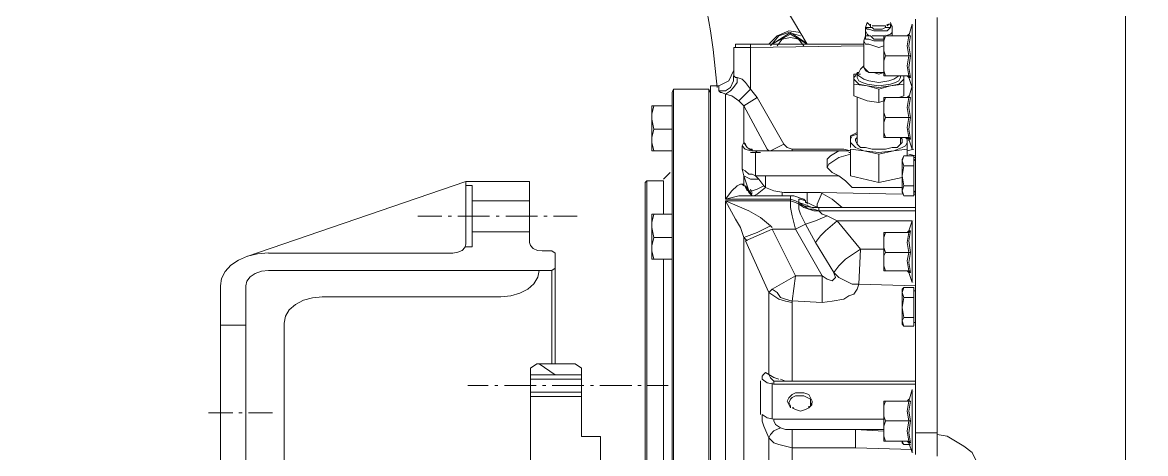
# Model space of a CAD drawing. Header units: inches. Extents: x 23291 to 181956, y 9161 to 51408.
# Drawn here: x 112780.4 to 113250.9, y 36886.9 to 37067.5 of the extents above; entities that cross this region are included whole.
import ezdxf

# ---------------------------------------------------------------- set-up
doc = ezdxf.new("R2010")
doc.units = ezdxf.units.IN
doc.header["$MEASUREMENT"] = 0
doc.layers.add('1', color=3, linetype='Continuous')
doc.layers.add('Dim', color=6, linetype='Continuous', lineweight=13)

# ---------------------------------------------------------------- blocks, each defined once
blk = doc.blocks.new('5')
at = {"layer": '1', "lineweight": 9}
for p, q in [((225.30146, -21.68629), (225.28114, -21.65199)), ((225.28114, -21.65199), (225.30146, -21.68629)), ((225.42276, -21.66851), (225.42276, -21.9822)), ((225.34273, -21.8425), (225.34273, -21.67675)), ((225.351, -21.84313), (225.351, -21.67611)), ((225.29511, -21.68184), (225.28812, -21.68629)), ((225.29448, -21.68121), (225.29004, -21.6831)), ((225.29448, -21.68183), (225.29067, -21.68309)), ((225.29892, -21.68184), (225.29448, -21.68121)), ((225.29892, -21.68309), (225.29448, -21.68183)), ((225.30082, -21.68563), (225.29511, -21.68184)), ((225.29511, -21.68245), (225.29511, -21.68184)), ((225.32433, -21.68246), (225.32368, -21.68122)), ((225.32432, -21.67802), (225.32369, -21.67992)), ((225.32369, -21.67992), (225.32369, -21.6812)), ((225.32432, -21.68056), (225.32369, -21.67992)), ((225.32369, -21.67992), (225.32561, -21.67992)), ((225.32369, -21.6812), (225.32369, -21.6831)), ((225.32495, -21.68056), (225.32432, -21.68056)), ((225.32495, -21.67865), (225.32433, -21.67802)), ((225.3256, -21.67931), (225.32495, -21.67865)), ((225.32686, -21.68121), (225.32495, -21.68056)), ((225.3256, -21.67931), (225.3256, -21.67866)), ((225.3256, -21.67992), (225.3256, -21.67931)), ((225.32622, -21.67992), (225.3256, -21.67992)), ((225.32685, -21.68056), (225.32622, -21.67992)), ((225.32623, -21.67931), (225.32877, -21.67931)), ((225.32623, -21.67931), (225.32623, -21.67931)), ((225.32623, -21.67931), (225.32623, -21.67931)), ((225.32877, -21.68056), (225.32685, -21.68056)), ((225.33005, -21.68121), (225.32686, -21.68121)), ((225.32877, -21.67931), (225.33131, -21.67931)), ((225.33004, -21.68056), (225.32877, -21.68056)), ((225.33131, -21.67992), (225.33004, -21.68056)), ((225.33195, -21.68121), (225.33005, -21.68121)), ((225.33131, -21.67931), (225.33131, -21.67992)), ((225.33131, -21.67931), (225.33131, -21.67931)), ((225.33131, -21.67931), (225.33131, -21.67931)), ((225.33131, -21.67992), (225.33323, -21.67992)), ((225.33195, -21.67931), (225.33195, -21.67865)), ((225.33195, -21.67931), (225.33257, -21.67866)), ((225.33322, -21.67992), (225.33195, -21.68121)), ((225.33257, -21.67866), (225.33322, -21.67866)), ((225.33321, -21.68245), (225.33384, -21.68184)), ((225.33322, -21.67802), (225.33385, -21.67992)), ((225.33322, -21.67866), (225.33322, -21.67992)), ((225.33384, -21.67931), (225.33384, -21.67992)), ((225.33384, -21.67992), (225.33384, -21.68121)), ((225.33384, -21.68121), (225.33384, -21.68121)), ((225.33384, -21.68121), (225.33384, -21.68309)), ((225.33384, -21.68184), (225.33384, -21.6831)), ((225.34019, -21.68309), (225.34146, -21.67867)), ((225.34146, -21.67867), (225.34019, -21.68309)), ((225.34147, -21.67866), (225.34147, -21.72628)), ((225.34211, -21.67931), (225.34211, -21.67931)), ((225.42276, -21.9822), (225.42276, -21.67801)), ((225.29004, -21.6831), (225.28685, -21.68629)), ((225.29067, -21.68309), (225.2875, -21.68691)), ((225.28812, -21.68629), (225.29511, -21.68245)), ((225.29193, -21.68438), (225.29003, -21.68691)), ((225.29511, -21.68375), (225.29193, -21.68438)), ((225.29511, -21.68246), (225.30147, -21.68629)), ((225.29826, -21.68438), (225.29511, -21.68375)), ((225.30018, -21.68691), (225.29826, -21.68438)), ((225.32369, -21.6831), (225.32305, -21.68502)), ((225.32305, -21.68501), (225.32305, -21.69515)), ((225.32305, -21.68501), (225.32305, -21.68501)), ((225.3237, -21.68628), (225.32305, -21.68502)), ((225.32369, -21.68309), (225.32561, -21.68309)), ((225.3237, -21.68438), (225.3237, -21.68309)), ((225.32495, -21.68438), (225.3237, -21.68438)), ((225.32495, -21.68628), (225.3237, -21.68628)), ((225.32495, -21.68309), (225.32433, -21.68246)), ((225.3256, -21.68309), (225.32495, -21.68309)), ((225.32685, -21.68501), (225.32495, -21.68438)), ((225.32685, -21.68691), (225.32495, -21.68628)), ((225.3256, -21.68309), (225.3256, -21.68309)), ((225.32622, -21.68375), (225.3256, -21.68309)), ((225.32622, -21.68309), (225.32877, -21.68309)), ((225.32685, -21.68438), (225.32622, -21.68375)), ((225.32623, -21.68309), (225.32623, -21.68309)), ((225.32623, -21.68309), (225.32623, -21.68309)), ((225.32814, -21.68438), (225.32685, -21.68438)), ((225.33068, -21.68501), (225.32685, -21.68501)), ((225.33068, -21.68438), (225.32814, -21.68438)), ((225.32877, -21.68309), (225.33068, -21.68309)), ((225.33131, -21.68309), (225.33068, -21.68309)), ((225.33068, -21.68309), (225.33131, -21.68309)), ((225.33068, -21.69836), (225.33068, -21.6831)), ((225.33069, -21.685), (225.33131, -21.6831)), ((225.33069, -21.68692), (225.33069, -21.685)), ((225.33131, -21.68246), (225.33131, -21.68246)), ((225.33131, -21.68309), (225.33131, -21.68309)), ((225.34019, -21.68309), (225.33131, -21.68309)), ((225.33131, -21.68309), (225.33131, -21.68309)), ((225.33132, -21.6831), (225.33321, -21.68245)), ((225.33384, -21.68309), (225.33384, -21.68309)), ((225.33384, -21.68309), (225.33384, -21.68309)), ((225.33956, -21.68309), (225.34019, -21.68246)), ((225.33957, -21.68691), (225.34019, -21.68309)), ((225.34084, -21.68309), (225.34019, -21.68309)), ((225.34019, -21.68309), (225.34084, -21.68309)), ((225.34084, -21.68309), (225.34019, -21.68691)), ((225.27987, -21.68754), (225.27351, -21.68754)), ((225.27351, -21.69836), (225.27351, -21.68754)), ((225.27415, -21.68755), (225.27415, -21.68629)), ((225.27415, -21.68629), (225.32306, -21.68629)), ((225.32305, -21.68691), (225.27986, -21.68755)), ((225.27987, -21.68629), (225.27987, -21.68755)), ((225.27987, -21.70341), (225.27987, -21.68754)), ((225.28812, -21.68629), (225.28812, -21.68629)), ((225.28812, -21.68629), (225.28812, -21.68629)), ((225.28812, -21.68629), (225.28812, -21.68629)), ((225.32877, -21.68755), (225.32685, -21.68691)), ((225.33068, -21.68691), (225.32877, -21.68755)), ((225.33069, -21.68881), (225.33069, -21.68692)), ((225.33131, -21.69071), (225.33069, -21.68881)), ((225.34019, -21.6907), (225.33957, -21.68691)), ((225.34019, -21.68691), (225.34084, -21.6907)), ((225.32178, -21.69583), (225.32305, -21.69454)), ((225.32305, -21.69454), (225.32305, -21.69515)), ((225.33068, -21.69262), (225.33131, -21.6907)), ((225.33068, -21.69454), (225.33068, -21.69262)), ((225.33069, -21.69644), (225.33069, -21.69454)), ((225.34019, -21.69071), (225.33131, -21.69071)), ((225.33957, -21.69455), (225.34019, -21.69071)), ((225.34019, -21.69836), (225.33957, -21.69455)), ((225.3402, -21.69516), (225.34084, -21.69071)), ((225.34084, -21.69071), (225.3402, -21.69071)), ((225.27161, -21.70024), (225.2735, -21.69645)), ((225.2735, -21.69836), (225.2735, -21.70024)), ((225.27415, -21.69897), (225.27351, -21.69836)), ((225.27478, -21.69897), (225.27415, -21.69897)), ((225.27669, -21.69962), (225.27478, -21.69897)), ((225.27479, -21.70088), (225.27479, -21.69898)), ((225.31925, -21.70598), (225.31925, -21.69771)), ((225.32051, -21.69771), (225.31925, -21.69771)), ((225.31925, -21.69898), (225.31987, -21.69837)), ((225.31925, -21.69961), (225.31925, -21.69897)), ((225.31987, -21.69837), (225.3205, -21.69708)), ((225.3205, -21.69771), (225.32114, -21.69707)), ((225.32114, -21.69707), (225.3205, -21.69707)), ((225.3205, -21.69708), (225.32114, -21.69708)), ((225.32115, -21.69836), (225.3205, -21.69771)), ((225.32115, -21.69708), (225.32051, -21.69771)), ((225.32051, -21.69771), (225.32051, -21.69898)), ((225.32051, -21.69898), (225.32115, -21.70024)), ((225.32114, -21.69707), (225.32178, -21.69583)), ((225.32178, -21.69771), (225.32114, -21.69771)), ((225.32114, -21.69771), (225.32114, -21.69771)), ((225.32114, -21.69836), (225.32114, -21.69836)), ((225.32305, -21.69962), (225.32115, -21.69836)), ((225.32305, -21.69515), (225.3237, -21.69644)), ((225.3237, -21.69581), (225.32305, -21.69515)), ((225.32495, -21.69707), (225.3237, -21.69581)), ((225.3237, -21.69644), (225.32495, -21.69707)), ((225.32495, -21.69707), (225.32685, -21.69707)), ((225.32685, -21.69707), (225.32495, -21.69707)), ((225.32685, -21.69707), (225.32877, -21.69771)), ((225.33068, -21.69707), (225.32685, -21.69707)), ((225.32877, -21.69771), (225.33068, -21.69707)), ((225.33131, -21.69836), (225.33068, -21.69836)), ((225.33131, -21.69836), (225.33069, -21.69644)), ((225.34019, -21.69836), (225.33131, -21.69836)), ((225.33639, -21.69836), (225.33447, -21.69962)), ((225.33639, -21.69836), (225.33639, -21.69836)), ((225.33639, -21.70024), (225.33702, -21.69898)), ((225.33703, -21.69836), (225.33703, -21.69897)), ((225.33828, -21.69897), (225.33828, -21.69836)), ((225.33828, -21.69836), (225.33828, -21.70597)), ((225.33828, -21.69898), (225.33828, -21.69961)), ((225.34019, -21.69898), (225.33957, -21.69837)), ((225.34019, -21.69898), (225.34146, -21.70279)), ((225.34146, -21.70279), (225.34019, -21.69898)), ((225.34084, -21.69897), (225.3402, -21.69516)), ((225.34084, -21.69898), (225.3402, -21.69837)), ((225.3402, -21.69897), (225.34084, -21.69897)), ((225.26462, -21.70216), (225.26781, -21.70216)), ((225.26463, -22.14859), (225.26463, -21.70215)), ((225.26781, -21.70216), (225.27161, -21.70024)), ((225.26781, -21.70216), (225.26781, -21.70408)), ((225.27225, -21.70279), (225.27035, -21.70407)), ((225.2735, -21.70024), (225.27225, -21.70279)), ((225.27226, -21.70406), (225.2735, -21.7028)), ((225.2735, -21.7028), (225.27479, -21.70088)), ((225.27795, -21.70089), (225.27669, -21.69962)), ((225.27986, -21.70342), (225.27795, -21.70089)), ((225.31988, -21.70024), (225.31925, -21.69961)), ((225.32432, -21.70216), (225.31925, -21.70153)), ((225.32115, -21.70153), (225.31988, -21.70024)), ((225.32115, -21.70024), (225.32242, -21.70087)), ((225.32432, -21.70216), (225.32115, -21.70153)), ((225.32242, -21.70087), (225.32432, -21.70153)), ((225.32494, -21.70024), (225.32305, -21.69962)), ((225.32432, -21.70153), (225.32878, -21.70216)), ((225.32878, -21.70279), (225.32432, -21.70216)), ((225.32878, -21.70342), (225.32432, -21.70216)), ((225.32878, -21.70089), (225.32494, -21.70024)), ((225.33322, -21.70215), (225.32877, -21.70341)), ((225.33257, -21.70024), (225.32878, -21.70089)), ((225.32878, -21.70216), (225.33322, -21.70153)), ((225.33322, -21.70216), (225.32878, -21.70279)), ((225.33447, -21.69962), (225.33257, -21.70024)), ((225.33322, -21.70153), (225.33512, -21.70087)), ((225.33828, -21.70153), (225.33322, -21.70216)), ((225.33639, -21.70153), (225.33322, -21.70216)), ((225.33512, -21.70087), (225.33639, -21.70024)), ((225.33768, -21.70024), (225.33639, -21.70153)), ((225.33828, -21.69961), (225.33768, -21.70024)), ((225.34019, -21.7066), (225.34146, -21.70216)), ((225.34146, -21.70216), (225.34019, -21.7066)), ((225.34211, -21.7028), (225.34211, -21.7028)), ((225.25002, -21.7047), (225.25065, -21.70341)), ((225.25002, -21.70471), (225.25002, -22.34858)), ((225.25064, -21.70342), (225.25064, -22.29969)), ((225.26399, -21.70341), (225.25065, -21.70341)), ((225.25065, -21.70341), (225.26399, -21.70341)), ((225.26463, -21.7047), (225.26398, -21.70341)), ((225.26399, -21.70341), (225.26399, -21.71231)), ((225.27035, -21.70407), (225.26781, -21.70407)), ((225.26781, -21.70407), (225.26844, -21.7047)), ((225.26844, -21.7047), (225.26906, -21.7047)), ((225.26906, -21.7047), (225.27035, -21.70534)), ((225.27035, -21.70533), (225.27226, -21.70406)), ((225.27287, -21.70598), (225.27035, -21.70533)), ((225.27035, -21.70533), (225.27035, -21.74534)), ((225.27541, -21.70788), (225.27287, -21.70598)), ((225.27541, -21.70788), (225.27987, -21.70341)), ((225.27733, -21.70977), (225.2824, -21.70661)), ((225.2824, -21.7066), (225.27986, -21.70342)), ((225.29257, -21.72437), (225.2824, -21.7066)), ((225.32431, -21.70787), (225.31925, -21.70598)), ((225.32051, -21.72437), (225.32051, -21.7066)), ((225.32877, -21.70341), (225.32877, -21.70852)), ((225.33068, -21.72184), (225.33068, -21.7066)), ((225.33131, -21.7066), (225.33068, -21.7066)), ((225.33069, -21.70852), (225.33131, -21.7066)), ((225.34019, -21.7066), (225.33131, -21.7066)), ((225.33828, -21.70598), (225.33639, -21.70661)), ((225.33703, -21.7066), (225.33703, -21.7066)), ((225.33956, -21.7066), (225.34019, -21.70597)), ((225.33957, -21.71042), (225.34019, -21.7066)), ((225.34084, -21.7066), (225.34019, -21.7066)), ((225.34019, -21.7066), (225.34084, -21.7066)), ((225.34084, -21.7066), (225.34019, -21.71042)), ((225.24239, -21.72693), (225.24239, -21.70977)), ((225.25002, -21.70977), (225.24239, -21.70977)), ((225.24239, -21.71296), (225.24304, -21.70977)), ((225.27733, -21.70978), (225.27541, -21.70788)), ((225.28621, -21.72628), (225.27733, -21.70977)), ((225.27733, -21.70977), (225.27733, -21.72373)), ((225.32877, -21.70851), (225.32431, -21.70787)), ((225.33068, -21.70788), (225.32877, -21.70851)), ((225.33069, -21.71042), (225.33069, -21.70852)), ((225.33069, -21.71231), (225.33069, -21.71042)), ((225.34019, -21.71423), (225.33957, -21.71042)), ((225.34019, -21.71042), (225.34084, -21.71423)), ((225.24304, -21.71866), (225.24239, -21.71486)), ((225.26399, -21.71866), (225.26399, -21.71231)), ((225.33068, -21.71613), (225.33131, -21.71423)), ((225.33068, -21.71803), (225.33068, -21.71613)), ((225.33131, -21.71423), (225.33069, -21.71231)), ((225.34019, -21.71423), (225.33131, -21.71423)), ((225.33957, -21.71803), (225.34019, -21.71423)), ((225.3402, -21.71866), (225.34084, -21.71423)), ((225.34084, -21.71423), (225.3402, -21.71423)), ((225.24239, -21.72184), (225.24304, -21.71866)), ((225.25002, -21.71866), (225.24304, -21.71866)), ((225.26399, -22.14859), (225.26399, -21.71866)), ((225.32051, -21.71993), (225.31797, -21.7212)), ((225.33069, -21.71994), (225.33069, -21.71802)), ((225.33131, -21.72184), (225.33069, -21.71994)), ((225.34019, -21.72184), (225.33957, -21.71803)), ((225.34084, -21.72247), (225.3402, -21.71866)), ((225.24304, -21.72693), (225.2424, -21.72373)), ((225.27733, -21.72373), (225.27668, -21.72502)), ((225.27795, -21.72437), (225.27732, -21.72373)), ((225.2786, -21.72565), (225.27733, -21.72373)), ((225.27859, -21.72565), (225.27795, -21.72437)), ((225.2875, -21.72693), (225.29258, -21.72436)), ((225.29383, -21.72566), (225.29257, -21.72437)), ((225.31861, -21.72119), (225.31796, -21.72248)), ((225.31796, -21.72248), (225.31796, -21.72311)), ((225.31796, -21.72311), (225.31796, -21.72372)), ((225.31796, -21.72372), (225.31861, -21.72438)), ((225.31797, -21.7212), (225.31797, -21.72373)), ((225.31797, -21.72311), (225.31797, -21.72566)), ((225.32051, -21.72058), (225.31861, -21.72119)), ((225.31861, -21.72438), (225.31988, -21.72566)), ((225.31988, -21.72248), (225.3205, -21.72183)), ((225.31988, -21.72311), (225.31988, -21.72248)), ((225.31988, -21.72311), (225.32051, -21.72437)), ((225.32051, -21.72437), (225.32051, -21.72437)), ((225.32051, -21.72437), (225.32115, -21.725)), ((225.32179, -21.72566), (225.32052, -21.72437)), ((225.33131, -21.72184), (225.33068, -21.72184)), ((225.34019, -21.72184), (225.33131, -21.72184)), ((225.33703, -21.72437), (225.33575, -21.72566)), ((225.33639, -21.72501), (225.33703, -21.72438)), ((225.33767, -21.72247), (225.33703, -21.72184)), ((225.33703, -21.72184), (225.33703, -21.72437)), ((225.33767, -21.72372), (225.33703, -21.72438)), ((225.33703, -21.72437), (225.33703, -21.72437)), ((225.33767, -21.72312), (225.33767, -21.72247)), ((225.33767, -21.72311), (225.33767, -21.72372)), ((225.33956, -21.72248), (225.33893, -21.72185)), ((225.33893, -21.72501), (225.33956, -21.72372)), ((225.33956, -21.72184), (225.33956, -21.72184)), ((225.33956, -21.72311), (225.33956, -21.72248)), ((225.33956, -21.72566), (225.33956, -21.72311)), ((225.33956, -21.72311), (225.33956, -21.72883)), ((225.33956, -21.72311), (225.33956, -21.72311)), ((225.33956, -21.72372), (225.33956, -21.72311)), ((225.34019, -21.72248), (225.33957, -21.72184)), ((225.34019, -21.72312), (225.34019, -21.72184)), ((225.34019, -21.72248), (225.34146, -21.72629)), ((225.34146, -21.72629), (225.34019, -21.72248)), ((225.34084, -21.72248), (225.3402, -21.72184)), ((225.3402, -21.72247), (225.34084, -21.72247)), ((225.25002, -21.72693), (225.24239, -21.72693)), ((225.27794, -21.72629), (225.27669, -21.72501)), ((225.27669, -21.72501), (225.27669, -21.7339)), ((225.27986, -21.72693), (225.27794, -21.72629)), ((225.27987, -21.72628), (225.27859, -21.72565)), ((225.2805, -21.72694), (225.2786, -21.72565)), ((225.27924, -21.72628), (225.27924, -21.72628)), ((225.2805, -21.72628), (225.27924, -21.72628)), ((225.27987, -21.72756), (225.28178, -21.72756)), ((225.2805, -21.72693), (225.2805, -21.72628)), ((225.28114, -21.72693), (225.2805, -21.72693)), ((225.2805, -21.72693), (225.2805, -21.72693)), ((225.2824, -21.72693), (225.28115, -21.72693)), ((225.28368, -21.72756), (225.28176, -21.72756)), ((225.28177, -21.72756), (225.28177, -21.73644)), ((225.28178, -21.72757), (225.2824, -21.72693)), ((225.28431, -21.72693), (225.28239, -21.72693)), ((225.28367, -21.72693), (225.28559, -21.72693)), ((225.28559, -21.72693), (225.28432, -21.72693)), ((225.31352, -21.72693), (225.28558, -21.72693)), ((225.31544, -21.72693), (225.28559, -21.72693)), ((225.28559, -21.72693), (225.28559, -21.72693)), ((225.28686, -21.72693), (225.28621, -21.72628)), ((225.29574, -21.72629), (225.29383, -21.72566)), ((225.29574, -21.72693), (225.29574, -21.72628)), ((225.31351, -21.72629), (225.29574, -21.72629)), ((225.30908, -21.7301), (225.31035, -21.72883)), ((225.31035, -21.72883), (225.31352, -21.72693)), ((225.31544, -21.72629), (225.31351, -21.72629)), ((225.31797, -21.72819), (225.31351, -21.72948)), ((225.31543, -21.72693), (225.31352, -21.72693)), ((225.31797, -21.72692), (225.31544, -21.72629)), ((225.31734, -21.72693), (225.31544, -21.72693)), ((225.31797, -21.72756), (225.31734, -21.72756)), ((225.31797, -21.72628), (225.32306, -21.72694)), ((225.31797, -21.73643), (225.31797, -21.72629)), ((225.31988, -21.72566), (225.32305, -21.72693)), ((225.32369, -21.72566), (225.32179, -21.72566)), ((225.32305, -21.72693), (225.32878, -21.72756)), ((225.32306, -21.72694), (225.32877, -21.72818)), ((225.32623, -21.72629), (225.32369, -21.72566)), ((225.32877, -21.72629), (225.32623, -21.72629)), ((225.33131, -21.72629), (225.32877, -21.72629)), ((225.32877, -21.72818), (225.33448, -21.72694)), ((225.32877, -21.73901), (225.32877, -21.72819)), ((225.32878, -21.72756), (225.33447, -21.72693)), ((225.33384, -21.72566), (225.33131, -21.72629)), ((225.33575, -21.72566), (225.33384, -21.72566)), ((225.33447, -21.72693), (225.33768, -21.72566)), ((225.33448, -21.72694), (225.33957, -21.72628)), ((225.33767, -21.7301), (225.33828, -21.72882)), ((225.33768, -21.72566), (225.33893, -21.72501)), ((225.33768, -21.73072), (225.33828, -21.72883)), ((225.33828, -21.72883), (225.34212, -21.72883)), ((225.33956, -21.72628), (225.33956, -21.72883)), ((225.33956, -21.72693), (225.3421, -21.72628)), ((225.34273, -21.72883), (225.34019, -21.72819)), ((225.34211, -21.72628), (225.34211, -21.72628)), ((225.34211, -21.72883), (225.34211, -21.74407)), ((225.30908, -21.73136), (225.30908, -21.7301)), ((225.30908, -21.73327), (225.30908, -21.73135)), ((225.31099, -21.73517), (225.30908, -21.73327)), ((225.30971, -21.73203), (225.30909, -21.73327)), ((225.31161, -21.73074), (225.30971, -21.73203)), ((225.31351, -21.72948), (225.31161, -21.73074)), ((225.33767, -21.74282), (225.33767, -21.7301)), ((225.33767, -21.73073), (225.33828, -21.73265)), ((225.33828, -21.73265), (225.33767, -21.73644)), ((225.33828, -21.73265), (225.34212, -21.73265)), ((225.34273, -21.72948), (225.3421, -21.72948)), ((225.34211, -21.7301), (225.34273, -21.73074)), ((225.24684, -21.73772), (225.24938, -21.73517)), ((225.27794, -21.73453), (225.27669, -21.7339)), ((225.27669, -21.7339), (225.27733, -21.73643)), ((225.27733, -21.73963), (225.27733, -21.73643)), ((225.2786, -21.73707), (225.27733, -21.73643)), ((225.27733, -21.73643), (225.27925, -21.74217)), ((225.27923, -21.73582), (225.27794, -21.73453)), ((225.27987, -21.73772), (225.2786, -21.73707)), ((225.2805, -21.73582), (225.27923, -21.73582)), ((225.28178, -21.73643), (225.2805, -21.73582)), ((225.28304, -21.73772), (225.28177, -21.73643)), ((225.28177, -21.73643), (225.28559, -21.73643)), ((225.28559, -21.73643), (225.31352, -21.73643)), ((225.28559, -21.73643), (225.28559, -21.74088)), ((225.31352, -21.73643), (225.31099, -21.73517)), ((225.31606, -21.73834), (225.31352, -21.73644)), ((225.32877, -21.73901), (225.31797, -21.73643)), ((225.33767, -21.73707), (225.32877, -21.73901)), ((225.33767, -21.73644), (225.33828, -21.74026)), ((225.23986, -21.73901), (225.24048, -21.73835)), ((225.23986, -21.739), (225.23986, -22.31365)), ((225.24049, -21.74089), (225.24049, -21.73834)), ((225.24049, -21.73835), (225.24684, -21.73835)), ((225.24684, -21.73835), (225.24049, -21.73835)), ((225.24049, -21.76503), (225.24049, -21.74089)), ((225.24684, -21.75106), (225.24684, -21.73835)), ((225.27287, -21.74218), (225.27479, -21.74027)), ((225.27479, -21.74027), (225.27606, -21.73963)), ((225.27606, -21.73963), (225.27733, -21.73963)), ((225.27733, -21.74026), (225.27668, -21.73963)), ((225.27733, -21.73963), (225.2786, -21.74218)), ((225.27795, -21.74026), (225.27924, -21.74281)), ((225.27925, -21.74217), (225.27796, -21.74027)), ((225.28306, -21.73772), (225.27987, -21.73772)), ((225.27987, -21.74154), (225.28049, -21.7428)), ((225.28241, -21.74154), (225.28049, -21.74218)), ((225.2824, -21.74343), (225.28558, -21.7409)), ((225.28495, -21.74026), (225.28241, -21.74154)), ((225.28494, -21.74027), (225.28306, -21.73772)), ((225.28558, -21.74088), (225.28494, -21.74027)), ((225.28559, -21.74088), (225.28876, -21.74217)), ((225.31861, -21.74089), (225.31606, -21.73834)), ((225.33767, -21.74089), (225.3186, -21.74089)), ((225.33828, -21.74026), (225.33767, -21.74218)), ((225.33828, -21.74026), (225.34212, -21.74026)), ((225.27541, -21.74406), (225.27034, -21.74535)), ((225.27035, -21.74535), (225.27287, -21.74218)), ((225.27035, -21.74535), (225.29511, -21.74535)), ((225.29511, -21.74596), (225.27035, -21.74596)), ((225.27035, -21.74596), (225.27035, -21.8641)), ((225.27479, -21.74788), (225.27035, -21.74596)), ((225.27035, -21.74596), (225.27416, -21.75296)), ((225.2805, -21.74406), (225.27541, -21.74406)), ((225.28049, -21.74218), (225.27924, -21.74218)), ((225.27924, -21.74218), (225.27986, -21.74281)), ((225.27924, -21.7428), (225.27924, -21.7428)), ((225.27987, -21.74342), (225.27924, -21.74281)), ((225.27987, -21.7428), (225.28049, -21.74342)), ((225.27987, -21.74343), (225.2805, -21.74406)), ((225.2805, -21.74406), (225.29573, -21.74406)), ((225.2805, -21.74406), (225.2805, -21.74406)), ((225.28114, -21.74406), (225.2824, -21.74343)), ((225.28876, -21.74217), (225.29257, -21.7428)), ((225.29193, -21.74406), (225.29193, -21.7428)), ((225.29257, -21.7428), (225.3021, -21.7428)), ((225.2951, -21.74596), (225.2951, -21.74853)), ((225.29573, -21.74406), (225.29511, -21.74406)), ((225.29511, -21.74406), (225.29511, -21.74471)), ((225.29511, -21.74471), (225.29511, -21.74535)), ((225.29511, -21.74596), (225.29511, -21.74535)), ((225.29511, -21.74535), (225.29702, -21.74596)), ((225.29702, -21.7466), (225.29511, -21.74596)), ((225.29638, -21.74406), (225.29573, -21.74406)), ((225.29827, -21.74471), (225.29638, -21.74406)), ((225.29702, -21.74596), (225.29828, -21.74659)), ((225.30018, -21.74535), (225.29826, -21.74471)), ((225.29828, -21.74659), (225.29828, -21.74535)), ((225.29828, -21.74535), (225.29892, -21.74535)), ((225.29892, -21.74535), (225.30084, -21.74596)), ((225.30083, -21.74596), (225.30018, -21.74535)), ((225.30083, -21.74596), (225.30083, -21.7466)), ((225.30083, -21.7466), (225.30083, -21.74596)), ((225.30083, -21.74659), (225.30083, -21.74596)), ((225.30146, -21.74725), (225.30146, -21.7428)), ((225.3021, -21.7428), (225.30654, -21.7428)), ((225.30717, -21.7428), (225.30527, -21.74725)), ((225.33767, -21.74342), (225.30655, -21.74281)), ((225.30655, -21.74281), (225.31099, -21.74534)), ((225.31099, -21.74534), (225.31479, -21.74852)), ((225.33767, -21.74218), (225.33828, -21.74405)), ((225.33767, -21.7428), (225.33828, -21.74407)), ((225.33828, -21.74406), (225.34212, -21.74406)), ((225.34211, -21.7428), (225.34273, -21.74217)), ((225.34211, -21.74342), (225.34273, -21.74342)), ((225.27923, -21.74978), (225.27479, -21.74788)), ((225.28369, -21.75233), (225.27923, -21.74978)), ((225.2951, -21.74853), (225.29574, -21.75169)), ((225.29828, -21.74725), (225.29702, -21.7466)), ((225.29827, -21.74659), (225.29827, -21.74725)), ((225.30018, -21.74852), (225.29827, -21.74725)), ((225.29827, -21.74725), (225.30018, -21.74789)), ((225.30018, -21.74787), (225.29828, -21.74659)), ((225.29828, -21.74659), (225.30018, -21.74724)), ((225.29828, -21.74913), (225.29828, -21.74725)), ((225.29892, -21.75107), (225.29828, -21.74913)), ((225.30018, -21.74724), (225.30337, -21.74853)), ((225.30337, -21.74853), (225.30018, -21.74787)), ((225.30018, -21.74789), (225.30208, -21.74913)), ((225.30208, -21.74913), (225.30018, -21.74852)), ((225.30147, -21.7466), (225.30082, -21.7466)), ((225.30083, -21.74659), (225.30083, -21.74659)), ((225.30083, -21.74659), (225.30083, -21.74659)), ((225.30272, -21.74725), (225.30147, -21.7466)), ((225.304, -21.74978), (225.30208, -21.74913)), ((225.30208, -21.74913), (225.304, -21.74913)), ((225.30401, -21.74788), (225.30272, -21.74725)), ((225.30591, -21.74853), (225.30337, -21.74853)), ((225.30337, -21.74853), (225.30591, -21.74853)), ((225.30591, -21.74853), (225.304, -21.74787)), ((225.304, -21.74913), (225.30591, -21.74978)), ((225.30591, -21.74978), (225.304, -21.74978)), ((225.30527, -21.74725), (225.30527, -21.74854)), ((225.30591, -21.74853), (225.30591, -21.74853)), ((225.34273, -21.74853), (225.30591, -21.74853)), ((225.30591, -21.74853), (225.30591, -21.74914)), ((225.30591, -21.74914), (225.30591, -21.74914)), ((225.30591, -21.74914), (225.30591, -21.74979)), ((225.30591, -21.74978), (225.30591, -21.74978)), ((225.30654, -21.75042), (225.30591, -21.74978)), ((225.30591, -21.74978), (225.34273, -21.74978)), ((225.30655, -21.74853), (225.30592, -21.74853)), ((225.30592, -21.74853), (225.30717, -21.74853)), ((225.30717, -21.75107), (225.30654, -21.75042)), ((225.30717, -21.74853), (225.30655, -21.74853)), ((225.30717, -21.74853), (225.34273, -21.74853)), ((225.25002, -21.75106), (225.24239, -21.75106)), ((225.24239, -21.76819), (225.24239, -21.75107)), ((225.24239, -21.75423), (225.24304, -21.75107)), ((225.27416, -21.75296), (225.27606, -21.75613)), ((225.2875, -21.75551), (225.28369, -21.75233)), ((225.29574, -21.75169), (225.29702, -21.75677)), ((225.30084, -21.75486), (225.29892, -21.75107)), ((225.30083, -21.75487), (225.30463, -21.75358)), ((225.30463, -21.75358), (225.30908, -21.75169)), ((225.30908, -21.75168), (225.30717, -21.75107)), ((225.30846, -21.75741), (225.31288, -21.75359)), ((225.31288, -21.7536), (225.30908, -21.75168)), ((225.32178, -21.76439), (225.31288, -21.7536)), ((225.31289, -21.75359), (225.34146, -21.75359)), ((225.34019, -21.7574), (225.34146, -21.75359)), ((225.34146, -21.75359), (225.34019, -21.7574)), ((225.34147, -21.75359), (225.34147, -21.7771)), ((225.34211, -21.75359), (225.34211, -21.75359)), ((225.24304, -21.75993), (225.24239, -21.75611)), ((225.27606, -21.75613), (225.27733, -21.75994)), ((225.2824, -21.75804), (225.27733, -21.75993)), ((225.27795, -21.76122), (225.28812, -21.75677)), ((225.2875, -21.75551), (225.2824, -21.75804)), ((225.2875, -21.75551), (225.28812, -21.75612)), ((225.28812, -21.75677), (225.29701, -21.75677)), ((225.29702, -21.77454), (225.28813, -21.75677)), ((225.29702, -21.75677), (225.30083, -21.75488)), ((225.30717, -21.77454), (225.29702, -21.75677)), ((225.30463, -21.76187), (225.30083, -21.75487)), ((225.30654, -21.75931), (225.30846, -21.75741)), ((225.33131, -21.75804), (225.33068, -21.75804)), ((225.33068, -21.77264), (225.33068, -21.75805)), ((225.33069, -21.75994), (225.33131, -21.75805)), ((225.34019, -21.75804), (225.33131, -21.75804)), ((225.33956, -21.75804), (225.34019, -21.75741)), ((225.34019, -21.75804), (225.33957, -21.76185)), ((225.34019, -21.7574), (225.34084, -21.7574)), ((225.34084, -21.7574), (225.34019, -21.76122)), ((225.34084, -21.75741), (225.34019, -21.75804)), ((225.24239, -21.76311), (225.24304, -21.75993)), ((225.25002, -21.75993), (225.24304, -21.75993)), ((225.27733, -21.84948), (225.27733, -21.75993)), ((225.27733, -21.75993), (225.2786, -21.76122)), ((225.27795, -21.76121), (225.28685, -21.78088)), ((225.30463, -21.76186), (225.30654, -21.75931)), ((225.31161, -21.77329), (225.30463, -21.76187)), ((225.33069, -21.76186), (225.33069, -21.75994)), ((225.33069, -21.76376), (225.33069, -21.76186)), ((225.33957, -21.76185), (225.34019, -21.76565)), ((225.34019, -21.76122), (225.34084, -21.76566)), ((225.24049, -21.77517), (225.24049, -21.76503)), ((225.24304, -21.76819), (225.2424, -21.76503)), ((225.31607, -21.76819), (225.32178, -21.7644)), ((225.32178, -21.7644), (225.32115, -21.7777)), ((225.33068, -21.76439), (225.32178, -21.76439)), ((225.33068, -21.76694), (225.33131, -21.76565)), ((225.33068, -21.76884), (225.33068, -21.76694)), ((225.33131, -21.76566), (225.33069, -21.76376)), ((225.34019, -21.76566), (225.33131, -21.76566)), ((225.33957, -21.76884), (225.34019, -21.76566)), ((225.3402, -21.76947), (225.34084, -21.76566)), ((225.34084, -21.76566), (225.3402, -21.76566)), ((225.25002, -21.76819), (225.24239, -21.76819)), ((225.24684, -21.86343), (225.24684, -21.76819)), ((225.31161, -21.77329), (225.31353, -21.77072)), ((225.31353, -21.77072), (225.31607, -21.76819)), ((225.33069, -21.77074), (225.33069, -21.76884)), ((225.33131, -21.77264), (225.33069, -21.77074)), ((225.34019, -21.77263), (225.33957, -21.76884)), ((225.34084, -21.77329), (225.3402, -21.76947)), ((225.24049, -22.31434), (225.24049, -21.77517)), ((225.28813, -21.77962), (225.29702, -21.77454)), ((225.29702, -21.77454), (225.29574, -21.78409)), ((225.30717, -21.77454), (225.29702, -21.77454)), ((225.30717, -21.7847), (225.30717, -21.77454)), ((225.30909, -21.77582), (225.30717, -21.77454)), ((225.31099, -21.77646), (225.30909, -21.77582)), ((225.31161, -21.77582), (225.31099, -21.77646)), ((225.31353, -21.77517), (225.31161, -21.77329)), ((225.31161, -21.7733), (225.31226, -21.77517)), ((225.31226, -21.77517), (225.31161, -21.77582)), ((225.31607, -21.77646), (225.31353, -21.77517)), ((225.33131, -21.77264), (225.33068, -21.77264)), ((225.34019, -21.77264), (225.33131, -21.77264)), ((225.34019, -21.77329), (225.33957, -21.77264)), ((225.34019, -21.77329), (225.34146, -21.77709)), ((225.34146, -21.77709), (225.34019, -21.77329)), ((225.34084, -21.77329), (225.3402, -21.77264)), ((225.3402, -21.77329), (225.34084, -21.77329)), ((225.28812, -21.77962), (225.28685, -21.78089)), ((225.29003, -21.78088), (225.28813, -21.77962)), ((225.31861, -21.7777), (225.31607, -21.77646)), ((225.32115, -21.7777), (225.31861, -21.7777)), ((225.32051, -21.77962), (225.31924, -21.78154)), ((225.32114, -21.7777), (225.32051, -21.77962)), ((225.32114, -21.77771), (225.34272, -21.77836)), ((225.33828, -21.77899), (225.33767, -21.77962)), ((225.33767, -21.77962), (225.33767, -21.79297)), ((225.33768, -21.78087), (225.33828, -21.779)), ((225.33828, -21.779), (225.34212, -21.779)), ((225.34211, -21.77709), (225.34211, -21.77709)), ((225.34211, -21.779), (225.34211, -21.7936)), ((225.34211, -21.78026), (225.34273, -21.78026)), ((225.28685, -21.78088), (225.28685, -21.81204)), ((225.28686, -21.78088), (225.28875, -21.78217)), ((225.28875, -21.78217), (225.29067, -21.78343)), ((225.29128, -21.7828), (225.29003, -21.78088)), ((225.29067, -21.78343), (225.29321, -21.78409)), ((225.2932, -21.78343), (225.29128, -21.7828)), ((225.29574, -21.78409), (225.2932, -21.78343)), ((225.29321, -21.78409), (225.29574, -21.7847)), ((225.29574, -21.78408), (225.30718, -21.78469)), ((225.29574, -21.7847), (225.29574, -21.78409)), ((225.31099, -21.78409), (225.30717, -21.7847)), ((225.31545, -21.78343), (225.31099, -21.78409)), ((225.31734, -21.78217), (225.31545, -21.78343)), ((225.31924, -21.78154), (225.31734, -21.78217)), ((225.33767, -21.78088), (225.33828, -21.7828)), ((225.33828, -21.7828), (225.33767, -21.78661)), ((225.33828, -21.78279), (225.34212, -21.78279)), ((225.29574, -21.81456), (225.29574, -21.78469)), ((225.29574, -21.7847), (225.29574, -21.7847)), ((225.33767, -21.78661), (225.33828, -21.79043)), ((225.33828, -21.79043), (225.33767, -21.79169)), ((225.33767, -21.79169), (225.33828, -21.79361)), ((225.33767, -21.79297), (225.33828, -21.79361)), ((225.33828, -21.79042), (225.34212, -21.79042)), ((225.34211, -21.79233), (225.34273, -21.79233)), ((225.33828, -21.79361), (225.34212, -21.79361)), ((225.28368, -21.82726), (225.28368, -21.81455)), ((225.28493, -21.81203), (225.28431, -21.81266)), ((225.28431, -21.81266), (225.28431, -21.8139)), ((225.28431, -21.81391), (225.28623, -21.8152)), ((225.28559, -21.81137), (225.28493, -21.81203)), ((225.28685, -21.81203), (225.28559, -21.81137)), ((225.28875, -21.81328), (225.28684, -21.81203)), ((225.28749, -21.81329), (225.28685, -21.81203)), ((225.28876, -21.81456), (225.28749, -21.81329)), ((225.29067, -21.81391), (225.28875, -21.81328)), ((225.28875, -21.81456), (225.28875, -21.81456)), ((225.28876, -21.81582), (225.28876, -21.81456)), ((225.28876, -21.81456), (225.29003, -21.81456)), ((225.29003, -21.81456), (225.28876, -21.81456)), ((225.34273, -21.81456), (225.29003, -21.81456)), ((225.29128, -21.81391), (225.2932, -21.81456)), ((225.28623, -21.8152), (225.28875, -21.81581)), ((225.28812, -21.82914), (225.28812, -21.81519)), ((225.34273, -21.81581), (225.28876, -21.81581)), ((225.34019, -21.82219), (225.34146, -21.81774)), ((225.34146, -21.81774), (225.34019, -21.82219)), ((225.34147, -21.81774), (225.34147, -21.84185)), ((225.34211, -21.81837), (225.34211, -21.81837)), ((225.29449, -21.8209), (225.29382, -21.82219)), ((225.29382, -21.82219), (225.29449, -21.82345)), ((225.29448, -21.8228), (225.29511, -21.82407)), ((225.29574, -21.81964), (225.29449, -21.8209)), ((225.29449, -21.82281), (225.29511, -21.82153)), ((225.29511, -21.82153), (225.29574, -21.82089)), ((225.29701, -21.81902), (225.29574, -21.81964)), ((225.29574, -21.82089), (225.29701, -21.82026)), ((225.29893, -21.81902), (225.29701, -21.81902)), ((225.29701, -21.82026), (225.29893, -21.82026)), ((225.30018, -21.81902), (225.29893, -21.81902)), ((225.29893, -21.82026), (225.30018, -21.82026)), ((225.3021, -21.81964), (225.30018, -21.81902)), ((225.30018, -21.82026), (225.30145, -21.82089)), ((225.30145, -21.82089), (225.30272, -21.82153)), ((225.30272, -21.8209), (225.3021, -21.81964)), ((225.30337, -21.82219), (225.30272, -21.8209)), ((225.30272, -21.82153), (225.30272, -21.82281)), ((225.30272, -21.82344), (225.30336, -21.82281)), ((225.30272, -21.82281), (225.30272, -21.82408)), ((225.30337, -21.82281), (225.30337, -21.82218)), ((225.33068, -21.83743), (225.33068, -21.82219)), ((225.33131, -21.82219), (225.33068, -21.82219)), ((225.33069, -21.82407), (225.33131, -21.82219)), ((225.34019, -21.82219), (225.33131, -21.82219)), ((225.33956, -21.82219), (225.34019, -21.82153)), ((225.33957, -21.82598), (225.34019, -21.82219)), ((225.34084, -21.82219), (225.34019, -21.82219)), ((225.34019, -21.82219), (225.34084, -21.82219)), ((225.34084, -21.82219), (225.34019, -21.82598)), ((225.28623, -21.82853), (225.28431, -21.82726)), ((225.28431, -21.82726), (225.28431, -21.82979)), ((225.29449, -21.82345), (225.29511, -21.82474)), ((225.29511, -21.82407), (225.29511, -21.82472)), ((225.29701, -21.82534), (225.29574, -21.82473)), ((225.29574, -21.82473), (225.29638, -21.82473)), ((225.29892, -21.82599), (225.29701, -21.82534)), ((225.30082, -21.82534), (225.29892, -21.82599)), ((225.30209, -21.82473), (225.30082, -21.82534)), ((225.30336, -21.82344), (225.30209, -21.82473)), ((225.30209, -21.82473), (225.30209, -21.82408)), ((225.30272, -21.82408), (225.30209, -21.82473)), ((225.33069, -21.82599), (225.33069, -21.82407)), ((225.33069, -21.82791), (225.33069, -21.82599)), ((225.34019, -21.82978), (225.33957, -21.82598)), ((225.34019, -21.82598), (225.34084, -21.82978)), ((225.28431, -21.82979), (225.28494, -21.83171)), ((225.28494, -21.83171), (225.28685, -21.83614)), ((225.28875, -21.82914), (225.28623, -21.82853)), ((225.28875, -21.82978), (225.28875, -21.82914)), ((225.28875, -21.82914), (225.33067, -21.82914)), ((225.2894, -21.83108), (225.28875, -21.82978)), ((225.29128, -21.83233), (225.2894, -21.83108)), ((225.33068, -21.83173), (225.33131, -21.82979)), ((225.33131, -21.82978), (225.33069, -21.82791)), ((225.34019, -21.82978), (225.33131, -21.82978)), ((225.33957, -21.8336), (225.34019, -21.82978)), ((225.3402, -21.83425), (225.34084, -21.82978)), ((225.34084, -21.82978), (225.3402, -21.82978)), ((225.28685, -21.83614), (225.28749, -21.83488)), ((225.28749, -21.83488), (225.28876, -21.83359)), ((225.28876, -21.83359), (225.29129, -21.83233)), ((225.29321, -21.83298), (225.29128, -21.83233)), ((225.29574, -21.83298), (225.29321, -21.83298)), ((225.29574, -21.83996), (225.29574, -21.83296)), ((225.29574, -21.83297), (225.31987, -21.83297)), ((225.31988, -21.83996), (225.31988, -21.83296)), ((225.33067, -21.83361), (225.31988, -21.83297)), ((225.31988, -21.83297), (225.33067, -21.83297)), ((225.33068, -21.8336), (225.33068, -21.83173)), ((225.33069, -21.83551), (225.33069, -21.83359)), ((225.33131, -21.83743), (225.33069, -21.83551)), ((225.34019, -21.83743), (225.33957, -21.8336)), ((225.34084, -21.83805), (225.3402, -21.83425)), ((225.351, -21.83426), (225.34273, -21.83426)), ((225.351, -21.83489), (225.35481, -21.8355)), ((225.35481, -21.8355), (225.35798, -21.83744)), ((225.28876, -21.83804), (225.28685, -21.83614)), ((225.28685, -21.83614), (225.28685, -21.84949)), ((225.29068, -21.83867), (225.28876, -21.83804)), ((225.2932, -21.83933), (225.29068, -21.83867)), ((225.29573, -21.83996), (225.2932, -21.83933)), ((225.29574, -21.83996), (225.29574, -21.85202)), ((225.31987, -21.83997), (225.29574, -21.83997)), ((225.34147, -21.8406), (225.31987, -21.83997)), ((225.33131, -21.83743), (225.33068, -21.83743)), ((225.34019, -21.83743), (225.33131, -21.83743)), ((225.33828, -21.83867), (225.33767, -21.83743)), ((225.33767, -21.83743), (225.33767, -21.83804)), ((225.33767, -21.83805), (225.33828, -21.83868)), ((225.33828, -21.83868), (225.34085, -21.83868)), ((225.34019, -21.83805), (225.33957, -21.83744)), ((225.34019, -21.83805), (225.34146, -21.84184)), ((225.34146, -21.84184), (225.34019, -21.83805)), ((225.34084, -21.83805), (225.3402, -21.83744)), ((225.3402, -21.83805), (225.34084, -21.83805)), ((225.35798, -21.83744), (225.36115, -21.83931)), ((225.36115, -21.83931), (225.36434, -21.84184)), ((225.34211, -21.84185), (225.34211, -21.84185)), ((225.36434, -21.84184), (225.36624, -21.84568))]:
    blk.add_line(p, q, dxfattribs=at)
at = {"layer": '1', "lineweight": 13}
for p, q in [((225.17151, -21.73864), (225.08813, -21.76708)), ((225.17151, -21.76246), (225.17151, -21.73864)), ((225.19574, -21.73864), (225.17151, -21.73864)), ((225.17394, -21.74011), (225.17151, -21.74011)), ((225.17394, -21.7635), (225.17394, -21.74011)), ((225.19574, -21.76175), (225.19574, -21.73864)), ((225.19574, -21.74599), (225.17393, -21.74599)), ((225.16235, -21.75181), (225.15328, -21.75181)), ((225.16601, -21.75181), (225.1648, -21.75181)), ((225.18057, -21.75181), (225.16845, -21.75181)), ((225.18424, -21.75181), (225.18302, -21.75181)), ((225.19878, -21.75181), (225.18667, -21.75181)), ((225.20245, -21.75181), (225.20123, -21.75181)), ((225.21396, -21.75181), (225.20489, -21.75181)), ((225.19574, -21.75769), (225.17393, -21.75769)), ((225.17151, -21.76245), (225.1711, -21.76371)), ((225.19613, -21.76301), (225.19574, -21.76175)), ((225.19716, -21.76406), (225.19613, -21.76301)), ((225.08488, -21.76853), (225.08833, -21.76699)), ((225.08833, -21.76699), (225.0922, -21.76609)), ((225.0922, -21.76609), (225.09629, -21.7658)), ((225.16661, -21.76581), (225.09628, -21.76581)), ((225.16845, -21.76553), (225.16661, -21.76581)), ((225.17008, -21.76483), (225.16845, -21.76553)), ((225.1711, -21.76371), (225.17008, -21.76483)), ((225.17394, -21.7635), (225.17119, -21.7635)), ((225.19878, -21.76483), (225.19716, -21.76406)), ((225.20062, -21.76504), (225.19878, -21.76483)), ((225.20429, -21.76504), (225.20062, -21.76504)), ((225.2055, -21.76588), (225.20429, -21.76504)), ((225.2055, -21.80796), (225.2055, -21.76589)), ((225.07989, -21.77288), (225.08202, -21.7705)), ((225.08202, -21.7705), (225.08488, -21.76853)), ((225.2055, -21.77162), (225.20429, -21.77247)), ((225.07806, -21.77827), (225.07847, -21.77554)), ((225.07847, -21.77554), (225.07989, -21.77288)), ((225.08813, -21.77652), (225.08936, -21.77485)), ((225.08936, -21.77485), (225.09129, -21.77358)), ((225.09129, -21.77358), (225.09364, -21.77274)), ((225.09364, -21.77274), (225.09628, -21.77247)), ((225.20429, -21.77247), (225.09628, -21.77247)), ((225.19888, -21.77505), (225.19745, -21.77751)), ((225.19939, -21.77247), (225.19888, -21.77505)), ((225.20429, -21.77247), (225.20429, -21.80796)), ((225.07806, -21.77827), (225.07806, -21.89603)), ((225.08772, -21.77827), (225.08813, -21.77652)), ((225.08772, -21.77827), (225.08772, -21.89617)), ((225.19512, -21.77953), (225.19205, -21.78115)), ((225.19745, -21.77751), (225.19512, -21.77953)), ((225.10657, -21.78542), (225.10962, -21.78381)), ((225.10962, -21.78381), (225.11307, -21.78282)), ((225.11307, -21.78282), (225.11685, -21.78247)), ((225.18484, -21.78247), (225.11684, -21.78247)), ((225.18861, -21.78212), (225.18483, -21.78247)), ((225.19205, -21.78115), (225.18861, -21.78212)), ((225.1028, -21.78989), (225.10422, -21.78751)), ((225.10422, -21.78751), (225.10657, -21.78542)), ((225.10229, -21.79249), (225.1028, -21.78989)), ((225.10229, -21.91381), (225.10229, -21.79249)), ((225.08772, -21.79333), (225.07805, -21.79333)), ((225.19858, -21.80796), (225.19613, -21.80964)), ((225.19613, -21.80964), (225.19613, -21.85556)), ((225.21314, -21.80796), (225.19858, -21.80796)), ((225.2055, -21.81215), (225.19949, -21.80796)), ((225.21559, -21.80964), (225.21314, -21.80796)), ((225.21558, -21.80964), (225.21558, -21.83568)), ((225.21558, -21.81215), (225.19613, -21.81215)), ((225.21558, -21.81384), (225.19613, -21.81384)), ((225.18006, -21.81629), (225.17221, -21.81629)), ((225.18372, -21.81629), (225.1825, -21.81629)), ((225.19827, -21.81629), (225.18617, -21.81629)), ((225.21558, -21.81881), (225.19613, -21.81881)), ((225.20194, -21.81629), (225.20071, -21.81629)), ((225.2165, -21.81629), (225.2044, -21.81629)), ((225.22016, -21.81629), (225.21895, -21.81629)), ((225.23472, -21.81629), (225.22251, -21.81629)), ((225.23827, -21.81629), (225.23706, -21.81629)), ((225.24856, -21.81629), (225.24073, -21.81629)), ((225.21558, -21.82049), (225.19613, -21.82049)), ((225.08274, -21.82672), (225.07347, -21.82672)), ((225.08631, -21.82672), (225.08508, -21.82672)), ((225.09792, -21.82672), (225.08874, -21.82672)), ((225.21558, -21.83568), (225.2228, -21.83568)), ((225.2228, -21.83568), (225.2228, -22.23546))]:
    blk.add_line(p, q, dxfattribs=at)
at = {"layer": '1', "lineweight": 9}
blk.add_ellipse((225.05962, -21.72367), major_axis=(0, 0.23835), ratio=0.874097, start_param=-1.483107, end_param=-0.519319, dxfattribs=at)

msp = doc.modelspace()

# ---------------------------------------------------------------- linework, layer by layer
msp.add_open_spline([(102008.15, 38756.27), (103204.48, 38248.03), (105131.89, 37390.91), (109175.85, 35826.99), (112823.77, 35070.29), (117769.55, 35070.29), (121406.78, 35085.26), (123831.05, 35070.17)], degree=3, knots=[0, 0, 0, 0, 3.550687, 7.088547, 10.454406, 13.763203, 20.376363, 20.376363, 20.376363, 20.376363])
msp.add_open_spline([(102008.15, 38756.27), (103204.48, 38248.03), (105131.89, 37390.91), (109175.85, 35826.99), (112823.77, 35070.29), (117769.55, 35070.29), (121406.78, 35085.26), (123831.05, 35070.17)], degree=3, knots=[0, 0, 0, 0, 3.550687, 7.088547, 10.454406, 13.763203, 20.376363, 20.376363, 20.376363, 20.376363])

# ---------------------------------------------------------------- block references
at = {"layer": 'Dim', "xscale": 1100, "yscale": 1100, "zscale": 1100}
msp.add_blockref('5', (-134722.54, 60913.32), dxfattribs=at)

doc.saveas('drawing.dxf')
